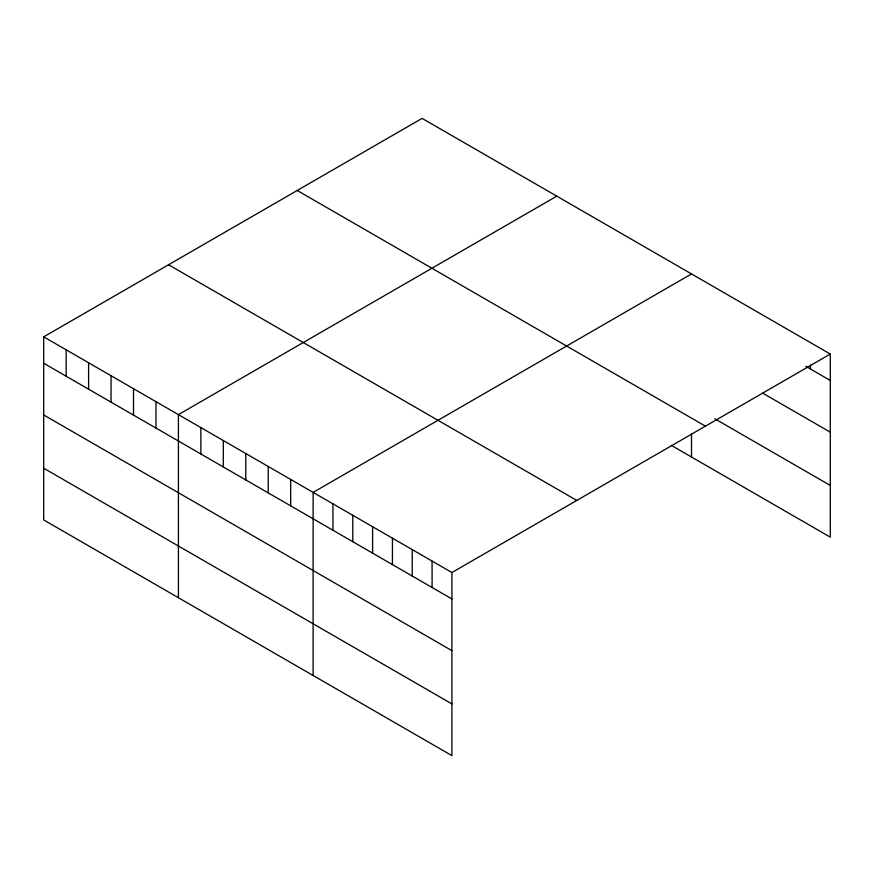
<?xml version="1.0" encoding="UTF-8"?>
<svg xmlns="http://www.w3.org/2000/svg" width="874" height="874" viewBox="0 0 874 874"><rect width="100%" height="100%" fill="white"/><g stroke="black" fill="none" stroke-linecap="round" stroke-linejoin="round"><path stroke-width="1.31" d="M43.7 336.851L451.913 572.525L451.913 755.617L43.7 519.932L43.7 336.851L422.087 118.383L830.3 354.068L830.3 537.149L671.418 445.423M556.793 196.158L178.416 414.626L178.416 597.707M691.509 273.933L313.121 492.39L313.121 675.482M451.913 572.525L830.3 354.068M805.806 366.337L830.3 380.474M762.652 393.125L830.3 432.182M714.834 418.788L830.3 485.452M297.215 190.477L705.438 426.162M168.562 264.756L576.785 500.431M43.7 363.256L451.913 598.93M43.7 414.953L451.913 650.638M43.7 468.224L451.913 703.909M810.471 365.07L810.471 369.025M691.509 433.886L691.509 457.026M432.084 561.075L432.084 587.481M412.255 549.637L412.255 576.042M392.437 538.187L392.437 564.593M372.608 526.738L372.608 553.144M352.779 515.289L352.779 541.694M332.95 503.839L332.95 530.245M290.671 479.433L290.671 505.838M268.22 466.476L268.22 492.881M245.769 453.508L245.769 479.913M223.318 440.551L223.318 466.956M200.867 427.583L200.867 453.988M155.954 401.658L155.954 428.063M133.504 388.701L133.504 415.106M111.053 375.733L111.053 402.138M88.602 362.776L88.602 389.181M66.151 349.808L66.151 376.213"/></g></svg>
